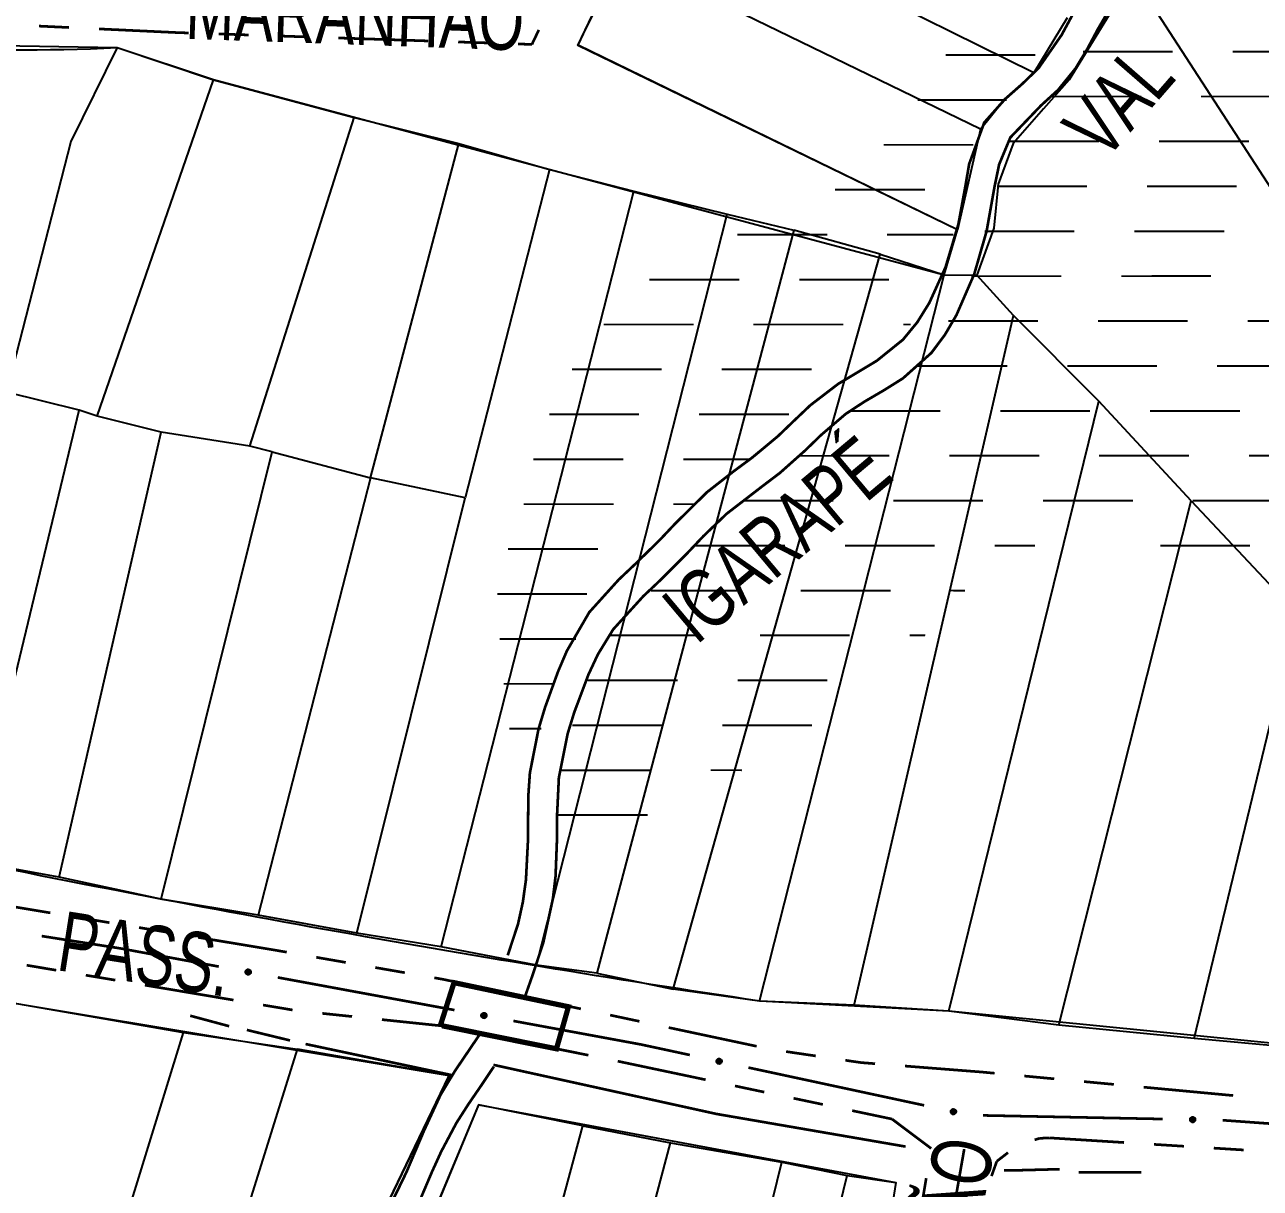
# Model space of a CAD drawing. Extents: x 203614 to 206284, y 4847494 to 4848495.
# Drawn here: x 203828.6 to 203911, y 4847838.7 to 4847916.4 of the extents above; entities that cross this region are included whole.
import ezdxf

# ---------------------------------------------------------------- set-up
doc = ezdxf.new("R2010")
doc.units = 0
doc.header["$LTSCALE"] = 1.5
doc.header["$MEASUREMENT"] = 0
doc.linetypes.add('PHANTOMX2', pattern=[5, 2.5, -0.5, 0.5, -0.5, 0.5, -0.5])
for name, color, linetype in [('CD-MALHA-LOTES', 40, 'CONTINUOUS'), ('HD-AREA-SUJ-INUND', 170, 'CONTINUOUS'), ('HD-CURSO-PERENE', 170, 'CONTINUOUS'), ('HD-TXT-PERENE', 170, 'CONTINUOUS'), ('HD-VALAS-DRENOS', 170, 'CONTINUOUS'), ('RU-QUADRAS', 210, 'CONTINUOUS'), ('SV-EIXO-RUA-N-PAV', 6, 'CONTINUOUS'), ('SV-PONTE-BUEIRO', 249, 'CONTINUOUS'), ('SV-RUA-NAO-PAV-S-GUIA-C-GUIA', 7, 'PHANTOMX2'), ('SV-TXT-RUA-N-PAV-S-GUIA-C-GUIA', 7, 'CONTINUOUS')]:
    doc.layers.add(name, color=color, linetype=linetype)
doc.styles.add('ARIAL', font='ARIAL.TTF')

# ---------------------------------------------------------------- blocks, each defined once
blk = doc.blocks.new('*X6')
at = {"layer": 'HD-AREA-SUJ-INUND', "const_width": 0.13}
for points in [[(203899.206088, 4847914.610945), (203905.206088, 4847914.611397)], [(203909.206088, 4847914.611699), (203915.206088, 4847914.612151)], [(203897.100891, 4847911.610891), (203903.100891, 4847911.611344)], [(203907.100891, 4847911.611645), (203913.100891, 4847911.612097)], [(203894.290099, 4847908.61083), (203900.290099, 4847908.611271)], [(203904.290099, 4847908.611565), (203910.290099, 4847908.612006)], [(203893.48096, 4847905.610789), (203899.48096, 4847905.611225)], [(203903.48096, 4847905.611515), (203909.48096, 4847905.611951)], [(203892.640849, 4847902.610748), (203898.640849, 4847902.61118)], [(203902.640849, 4847902.611469), (203908.640849, 4847902.611901)], [(203891.767153, 4847899.610706), (203897.767153, 4847899.611136)], [(203901.767153, 4847899.611423), (203907.767153, 4847899.611854)], [(203890.212156, 4847896.610657), (203896.212156, 4847896.611122)], [(203900.212156, 4847896.611432), (203906.212156, 4847896.611896)], [(203910.212156, 4847896.612206), (203916.212156, 4847896.612671)], [(203888.163339, 4847893.610604), (203894.163339, 4847893.61108)], [(203898.163339, 4847893.611397), (203904.163339, 4847893.611873)], [(203908.163339, 4847893.612191), (203914.163339, 4847893.612667)], [(203883.685169, 4847890.610526), (203889.685169, 4847890.610981)], [(203893.685169, 4847890.611285), (203899.685169, 4847890.61174)], [(203903.685169, 4847890.612044), (203909.685169, 4847890.612499)], [(203880.28828, 4847887.610459), (203886.28828, 4847887.610902)], [(203890.28828, 4847887.611197), (203896.28828, 4847887.61164)], [(203900.28828, 4847887.611935), (203906.28828, 4847887.612378)], [(203910.28828, 4847887.612673), (203916.28828, 4847887.613116)], [(203876.545455, 4847884.610389), (203882.545455, 4847884.610822)], [(203886.545455, 4847884.611111), (203892.545455, 4847884.611544)], [(203896.545455, 4847884.611833), (203902.545455, 4847884.612266)], [(203906.545455, 4847884.612554), (203912.545455, 4847884.612988)], [(203873.313426, 4847881.610323), (203879.313426, 4847881.61089)], [(203883.313426, 4847881.611267), (203889.313426, 4847881.611834)], [(203893.313426, 4847881.612211), (203895.313426, 4847881.6124)], [(203895.313426, 4847881.6124), (203896.010169, 4847881.61055)], [(203904.373137, 4847881.610634), (203910.373137, 4847881.611672)], [(203870.369734, 4847878.610261), (203876.369734, 4847878.61085)], [(203880.369734, 4847878.611243), (203886.369734, 4847878.611832)], [(203890.369734, 4847878.612224), (203891.338454, 4847878.610471)], [(203867.646019, 4847875.610201), (203873.646019, 4847875.610789)], [(203877.646019, 4847875.611181), (203883.646019, 4847875.611769)], [(203887.646019, 4847875.612161), (203888.646019, 4847875.612259)], [(203888.646019, 4847875.612259), (203888.676433, 4847875.610411)], [(203866.152722, 4847872.610153), (203872.152722, 4847872.610766)], [(203876.152722, 4847872.611174), (203882.152722, 4847872.611787)], [(203865.125533, 4847869.61011), (203871.125533, 4847869.610782)], [(203875.125533, 4847869.61123), (203881.125533, 4847869.611902)], [(203864.349376, 4847866.610069), (203870.349376, 4847866.610843)], [(203874.349376, 4847866.611359), (203876.349375, 4847866.611617)], [(203876.349375, 4847866.611617), (203876.436144, 4847866.61019)], [(203864.151819, 4847863.610034), (203870.151819, 4847863.610998)]]:
    blk.add_lwpolyline(points, dxfattribs=at)
blk = doc.blocks.new('*X7')
at = {"layer": 'HD-AREA-SUJ-INUND', "const_width": 0.13}
for points in [[(203890.039024, 4847914.380806), (203896.039024, 4847914.381841)], [(203888.181148, 4847911.380754), (203893.181148, 4847911.381672)], [(203893.181148, 4847911.381672), (203894.126663, 4847911.380813)], [(203885.902167, 4847908.380698), (203891.902167, 4847908.381768)], [(203882.653921, 4847905.380633), (203888.653921, 4847905.381542)], [(203876.137346, 4847902.380535), (203882.137346, 4847902.381244)], [(203886.137346, 4847902.381717), (203890.137346, 4847902.38219)], [(203890.137346, 4847902.38219), (203890.551109, 4847902.380679)], [(203870.267193, 4847899.380443), (203876.267193, 4847899.381055)], [(203880.267193, 4847899.381463), (203886.267193, 4847899.382075)], [(203867.213003, 4847896.380379), (203873.213003, 4847896.380975)], [(203877.213003, 4847896.381372), (203883.213003, 4847896.381968)], [(203887.213003, 4847896.382366), (203887.697427, 4847896.380584)], [(203865.088802, 4847893.380325), (203871.088802, 4847893.380939)], [(203875.088802, 4847893.381348), (203881.088802, 4847893.381962)], [(203863.576012, 4847890.380277), (203869.576012, 4847890.380933)], [(203873.576012, 4847890.38137), (203879.576012, 4847890.382026)], [(203862.526183, 4847887.380233), (203868.526183, 4847887.380943)], [(203872.526183, 4847887.381415), (203876.526183, 4847887.381888)], [(203876.526183, 4847887.381888), (203876.946795, 4847887.380378)], [(203861.870864, 4847884.380194), (203867.870864, 4847884.380989)], [(203871.870864, 4847884.381519), (203872.870864, 4847884.381652)], [(203872.870864, 4847884.381652), (203873.320943, 4847884.380308)], [(203860.832181, 4847881.380151), (203866.832181, 4847881.381022)], [(203860.105123, 4847878.38011), (203866.105122, 4847878.381103)], [(203860.25897, 4847875.380079), (203865.25897, 4847875.38107)], [(203865.25897, 4847875.38107), (203865.363683, 4847875.38013)], [(203860.54539, 4847872.380049), (203863.54539, 4847872.380785)], [(203863.54539, 4847872.380785), (203863.869756, 4847872.380082)], [(203860.918979, 4847869.380019), (203862.918979, 4847869.380631)], [(203862.918979, 4847869.380631), (203863.058168, 4847869.380041)]]:
    blk.add_lwpolyline(points, dxfattribs=at)

msp = doc.modelspace()

# ---------------------------------------------------------------- linework, layer by layer
at = {"layer": 'CD-MALHA-LOTES'}
for points in [[(203895.921167, 4847913.194165), (203870.342444, 4847925.870819)], [(203892.367295, 4847909.42145), (203890.830354, 4847902.701837), (203865.481217, 4847915.02079), (203868.386259, 4847921.094455)], [(203892.367295, 4847909.42145), (203868.386259, 4847921.094455)], [(203902.558391, 4847919.682825), (203898.294783, 4847912.722538), (203896.574819, 4847910.776571), (203894.558316, 4847908.476794), (203893.550685, 4847905.764296), (203893.255175, 4847902.815963), (203892.128489, 4847899.684077)], [(203923.502559, 4847887.387784), (203902.558391, 4847919.682825)], [(203898.162036, 4847916.85643), (203895.921167, 4847913.194165)], [(203826.932056, 4847915.015437), (203834.728986, 4847914.886253)], [(203834.728986, 4847914.886253), (203831.638833, 4847908.611711), (203827.350262, 4847891.871104)], [(203834.728986, 4847914.886253), (203841.154483, 4847912.720036)], [(203833.390412, 4847890.253501), (203841.154483, 4847912.720036)], [(203841.154483, 4847912.720036), (203850.563961, 4847910.213218)], [(203892.367295, 4847909.42145), (203893.845189, 4847911.248183), (203895.921167, 4847913.194165)], [(203843.594282, 4847888.263224), (203850.563961, 4847910.213218)], [(203850.563961, 4847910.213218), (203857.544363, 4847908.479456)], [(203851.64731, 4847886.136407), (203857.544363, 4847908.479456)], [(203857.544363, 4847908.479456), (203863.585188, 4847906.745653)], [(203863.585188, 4847906.745653), (203857.956427, 4847884.802785)], [(203863.585188, 4847906.745653), (203869.223229, 4847905.282908)], [(203856.364134, 4847854.807141), (203869.223229, 4847905.282908)], [(203869.223229, 4847905.282908), (203875.457828, 4847903.754065)], [(203862.716802, 4847853.577689), (203875.457828, 4847903.754065)], [(203875.457828, 4847903.754065), (203879.901513, 4847902.690957)], [(203879.901513, 4847902.690957), (203866.751841, 4847853.047169)], [(203885.667493, 4847901.077554), (203879.901513, 4847902.690957)], [(203871.861754, 4847851.989504), (203885.667493, 4847901.077554)], [(203885.667493, 4847901.077554), (203889.938917, 4847899.691224)], [(203877.626181, 4847851.179852), (203889.938917, 4847899.691224)], [(203889.938917, 4847899.691224), (203892.128489, 4847899.684077)], [(203894.562876, 4847896.978348), (203892.128489, 4847899.684077)], [(203883.942451, 4847850.922915), (203894.562876, 4847896.978348)], [(203900.268218, 4847891.268078), (203894.562876, 4847896.978348)], [(203832.196638, 4847890.667745), (203827.350262, 4847891.871104)], [(203890.250729, 4847850.519562), (203900.268218, 4847891.268078)], [(203906.434519, 4847884.599774), (203900.268218, 4847891.268078)], [(203824.946636, 4847860.524397), (203832.196638, 4847890.667745)], [(203833.390412, 4847890.253501), (203832.196638, 4847890.667745)], [(203837.663004, 4847889.192293), (203833.390412, 4847890.253501)], [(203830.852375, 4847859.462669), (203837.663004, 4847889.192293)], [(203843.594282, 4847888.263224), (203837.663004, 4847889.192293)], [(203837.675373, 4847857.999072), (203845.069584, 4847887.870186)], [(203845.069584, 4847887.870186), (203843.594282, 4847888.263224)], [(203845.069584, 4847887.870186), (203851.64731, 4847886.136407)], [(203851.64731, 4847886.136407), (203844.143388, 4847856.93796)], [(203857.956427, 4847884.802785), (203851.64731, 4847886.136407)], [(203850.721518, 4847855.71957), (203857.956427, 4847884.802785)], [(203897.607796, 4847849.569503), (203906.434519, 4847884.599774)], [(203906.434519, 4847884.599774), (203912.303422, 4847878.351748)], [(203906.627177, 4847848.685402), (203913.439608, 4847876.871635)], [(203830.852375, 4847859.462669), (203824.946636, 4847860.524397)], [(203837.675373, 4847857.999072), (203830.852375, 4847859.462669)], [(203844.143388, 4847856.93796), (203837.675373, 4847857.999072)], [(203850.721518, 4847855.71957), (203844.143388, 4847856.93796)], [(203856.364134, 4847854.807141), (203850.721518, 4847855.71957)], [(203862.716802, 4847853.577689), (203856.364134, 4847854.807141)], [(203866.751841, 4847853.047169), (203862.716802, 4847853.577689)], [(203866.751841, 4847853.047169), (203871.861754, 4847851.989504)], [(203877.626181, 4847851.179852), (203871.861754, 4847851.989504)], [(203828.011612, 4847851.034372), (203839.148447, 4847849.085286)], [(203883.942451, 4847850.922915), (203877.626181, 4847851.179852)], [(203890.250729, 4847850.519562), (203883.942451, 4847850.922915)], [(203897.607796, 4847849.569503), (203890.250729, 4847850.519562)], [(203906.627177, 4847848.685402), (203897.607796, 4847849.569503)], [(203826.17602, 4847807.034159), (203839.148447, 4847849.085286)], [(203839.148447, 4847849.085286), (203846.777936, 4847847.982971)], [(203912.923405, 4847848.105008), (203906.627177, 4847848.685402)], [(203833.480022, 4847805.408185), (203846.777936, 4847847.982971)], [(203843.327773, 4847803.519706), (203846.289249, 4847812.847504), (203849.510417, 4847824.911846), (203851.375029, 4847832.589147), (203852.307234, 4847836.680892), (203856.887701, 4847846.214343), (203846.777936, 4847847.982971)], [(203865.812824, 4847842.845102), (203858.863674, 4847844.260831), (203854.239907, 4847833.115981), (203852.33504, 4847825.550036)], [(203860.621884, 4847823.501187), (203865.812824, 4847842.845102)], [(203865.812824, 4847842.845102), (203871.681195, 4847841.725837)], [(203866.467438, 4847822.089801), (203871.681195, 4847841.725837)], [(203871.681195, 4847841.725837), (203879.096236, 4847840.423114)], [(203872.413114, 4847813.132819), (203879.096236, 4847840.423114)], [(203879.096236, 4847840.423114), (203883.47387, 4847839.548599)], [(203876.788281, 4847812.19017), (203883.47387, 4847839.548599)], [(203883.47387, 4847839.548599), (203886.711336, 4847839.077941), (203882.306209, 4847811.182417)]]:
    msp.add_lwpolyline(points, dxfattribs=at)
at = {"layer": 'HD-CURSO-PERENE', "const_width": 0.18, "flags": 128}
for points in [[(203861.95639, 4847851.481369), (203862.480327, 4847852.966824), (203863.18, 4847855.09), (203863.820848, 4847858.021809), (203863.998973, 4847859.51643), (203864.098802, 4847862.116094), (203864.100522, 4847863.62032), (203864.22, 4847866.11), (203864.804333, 4847869.040123), (203865.249487, 4847870.48273), (203866.184558, 4847872.973909), (203866.821418, 4847874.341447), (203867.85, 4847876.02), (203869.855108, 4847878.229516), (203870.954618, 4847879.265847), (203872.828598, 4847881.143393), (203873.860548, 4847882.234796), (203875.41, 4847883.73), (203877.782603, 4847885.560255), (203878.979911, 4847886.46882), (203880.654863, 4847887.959212), (203881.734574, 4847889.005968), (203883.36, 4847890.4), (203884.615089, 4847891.22412), (203885.918082, 4847891.986545), (203887.19048, 4847892.783622), (203889.092534, 4847894.487361), (203889.995594, 4847895.697705), (203890.76507, 4847897.013951), (203891.951288, 4847899.74662), (203892.778782, 4847902.618704), (203893.305548, 4847905.5798), (203893.615709, 4847907.07709), (203894.36, 4847908.87), (203896.416116, 4847911.015284), (203897.545378, 4847912.044683), (203898.711519, 4847913.480238), (203899.487078, 4847914.764275), (203900.197246, 4847916.095612), (203901.653028, 4847918.58586)], [(203898.507295, 4847917.056262), (203897.790453, 4847915.729911), (203896.25, 4847913.51), (203895.158472, 4847912.451846), (203894.0136, 4847911.441967), (203892.62, 4847909.87), (203891.613612, 4847907.10187), (203891.35201, 4847905.577832), (203890.892297, 4847903.078489), (203890.037131, 4847900.215143), (203888.951284, 4847897.823736), (203888.149164, 4847896.531826), (203887.195739, 4847895.370247), (203885.452306, 4847893.963418), (203884.162661, 4847893.185995), (203882.867379, 4847892.412257), (203881.013785, 4847890.991324), (203879.924619, 4847889.957558), (203878.840414, 4847888.91462), (203877.127662, 4847887.490912), (203875.919099, 4847886.597137), (203874.11, 4847885.18), (203871.983267, 4847883.077143), (203870.950597, 4847881.982146), (203869.309468, 4847880.372598), (203868.213047, 4847879.334812), (203866.25, 4847877.16), (203864.753578, 4847874.577667), (203864.159193, 4847873.183957), (203863.299032, 4847870.807526), (203862.863091, 4847869.363089), (203862.285859, 4847866.433211), (203862.179625, 4847864.892382), (203862.155726, 4847861.887792), (203862.022155, 4847859.284715), (203861.813709, 4847857.793173), (203861.491753, 4847856.328018), (203860.806728, 4847854.248007)], [(203858.96, 4847849), (203857.279509, 4847846.516832), (203856.330428, 4847844.944711), (203855.216258, 4847842.527822), (203854.045357, 4847839.766244), (203852.99845, 4847837.601601)], [(203854.862511, 4847837.695502), (203855.740034, 4847839.763658), (203856.361537, 4847841.130328), (203857.38, 4847843.05), (203858.190148, 4847844.31688), (203859.043262, 4847845.560132), (203859.877281, 4847846.811405)]]:
    msp.add_lwpolyline(points, dxfattribs=at)
at = {"layer": 'HD-VALAS-DRENOS', "const_width": 0.18, "flags": 128}
for points in [[(203842.21, 4847849.51), (203839.61, 4847850.21)], [(203846.27, 4847848.56), (203843.39, 4847849.26)], [(203857.09, 4847846.24), (203847.31, 4847848.32)], [(203887.37, 4847841.47), (203874.74, 4847843.65), (203859.85, 4847846.93)], [(203893.95, 4847839.88), (203894.63, 4847839.88), (203897.65, 4847839.96)], [(203898.93, 4847839.75), (203903.1, 4847839.76)]]:
    msp.add_lwpolyline(points, dxfattribs=at)
at = {"layer": 'RU-QUADRAS', "color": 6, "linetype": 'Continuous'}
for points in [[(203806.45, 4847916.85, 0.059978301), (203834.72, 4847914.88), (203841.17, 4847912.75), (203889.95, 4847899.69), (203890.83, 4847902.7), (203865.5, 4847915.03, 0.023301607), (203876.34, 4847940.06), (203879.19, 4847951.4), (203882.15, 4847965.98), (203889.8, 4847962.81), (203894.28, 4847970.39), (203869.89, 4847986.82), (203863.42, 4847998.95), (203871.89, 4847998.6), (203901.82, 4847976.45), (203902.92, 4847977.97), (203874.99, 4847999.5, 0.189332762), (203892.94, 4848008.06), (203900.86, 4848015.12), (203938.12, 4848055.76), (203952.8, 4848067.92), (203993.27, 4848002.85)], [(203991.11, 4847844.48), (203970.57, 4847844.48), (203962.14, 4847845.7), (203962.01, 4847843.53), (203930.86, 4847847.45), (203930.59, 4847846.51), (203890.25, 4847850.52), (203877.63, 4847851.19, -0.014412328), (203819.71, 4847861.59)]]:
    msp.add_lwpolyline(points, format="xyb", dxfattribs=at)
for points in [[(203775.77, 4847855.28, -0.015089466), (203821.19, 4847853.13), (203828.02, 4847851.02), (203856.89, 4847846.21), (203852.31, 4847836.68, -0.03053448), (203843.32, 4847803.53), (203834.29, 4847785.13), (203832.68, 4847780.79), (203819.78, 4847759.27), (203782.6, 4847758.09), (203779.27, 4847797.45, 0.014587095)], [(203822.91, 4847759.47, 0.045962731), (203834.43, 4847776.66), (203843.66, 4847797.65, 0.045622853), (203854.22, 4847833.11), (203858.88, 4847844.26), (203886.71, 4847839.08), (203882.3, 4847811.18), (203878.64, 4847795.45), (203872.01, 4847777.6), (203864.44, 4847759.94, -0.31222358), (203861.36, 4847759.08)]]:
    msp.add_lwpolyline(points, format="xyb", close=True, dxfattribs=at)
at = {"layer": 'SV-EIXO-RUA-N-PAV', "const_width": 0.18, "flags": 128}
for points in [[(203829.692022, 4847855.531285), (203834.631671, 4847854.756776)], [(203834.631671, 4847854.756776), (203834.93, 4847854.71)], [(203834.93, 4847854.71), (203841.516689, 4847853.493821)], [(203845.450199, 4847852.76753), (203857.250729, 4847850.588657)], [(203861.184239, 4847849.862366), (203869.051259, 4847848.409784)], [(203869.051259, 4847848.409784), (203869.7, 4847848.29)], [(203869.7, 4847848.29), (203872.965645, 4847847.587775)], [(203876.876254, 4847846.74686), (203888.608081, 4847844.224116)], [(203892.538367, 4847843.552117), (203904.535936, 4847843.310599)], [(203908.535126, 4847843.230093), (203908.54, 4847843.23)], [(203908.54, 4847843.23), (203920.504513, 4847842.373583)], [(203889.29, 4847829.89), (203891.284054, 4847841.305115)]]:
    msp.add_lwpolyline(points, dxfattribs=at)
at = {"layer": 'SV-EIXO-RUA-N-PAV', "flags": 128}
for points in [[(203843.362139, 4847853.265015), (203843.40203, 4847853.293312), (203843.442101, 4847853.309475), (203843.479402, 4847853.313336), (203843.513254, 4847853.308153), (203843.547288, 4847853.298951), (203843.579556, 4847853.282102), (203843.611226, 4847853.255469), (203843.639893, 4847853.215652), (203843.653752, 4847853.173515), (203843.659495, 4847853.137148), (203843.656123, 4847853.101538), (203843.646629, 4847853.068625), (203843.628019, 4847853.035686), (203843.600715, 4847853.003855), (203843.55998, 4847852.975998), (203843.520587, 4847852.960422), (203843.48441, 4847852.957634), (203843.448631, 4847852.961251), (203843.413997, 4847852.971062), (203843.382419, 4847852.987784), (203843.350419, 4847853.015332), (203843.323457, 4847853.055902), (203843.307473, 4847853.095015), (203843.304178, 4847853.131144), (203843.308532, 4847853.166287), (203843.317347, 4847853.200536), (203843.332933, 4847853.233677), (203843.362139, 4847853.265015)], [(203859.096179, 4847850.359851), (203859.13607, 4847850.388148), (203859.176141, 4847850.404311), (203859.213442, 4847850.408172), (203859.247294, 4847850.40299), (203859.281329, 4847850.393787), (203859.313596, 4847850.376938), (203859.345266, 4847850.350305), (203859.373933, 4847850.310488), (203859.387793, 4847850.268351), (203859.393535, 4847850.231984), (203859.390163, 4847850.196374), (203859.380669, 4847850.163461), (203859.362059, 4847850.130522), (203859.334755, 4847850.098691), (203859.29402, 4847850.070834), (203859.254627, 4847850.055258), (203859.21845, 4847850.05247), (203859.182672, 4847850.056087), (203859.148038, 4847850.065899), (203859.116459, 4847850.08262), (203859.084459, 4847850.110169), (203859.057497, 4847850.150738), (203859.041513, 4847850.189851), (203859.038218, 4847850.22598), (203859.042572, 4847850.261123), (203859.051387, 4847850.295372), (203859.066974, 4847850.328513), (203859.096179, 4847850.359851)], [(203874.803622, 4847847.305144), (203874.844323, 4847847.332263), (203874.884849, 4847847.347248), (203874.922247, 4847847.350018), (203874.955933, 4847847.343848), (203874.989684, 4847847.333655), (203875.021445, 4847847.315871), (203875.052324, 4847847.288323), (203875.079815, 4847847.247686), (203875.092437, 4847847.205162), (203875.097115, 4847847.168643), (203875.092704, 4847847.133147), (203875.082252, 4847847.100525), (203875.062688, 4847847.068144), (203875.034465, 4847847.037124), (203874.992934, 4847847.01047), (203874.953102, 4847846.996051), (203874.916859, 4847846.994322), (203874.881202, 4847846.998982), (203874.846869, 4847847.009802), (203874.815793, 4847847.027439), (203874.784611, 4847847.05591), (203874.758846, 4847847.097251), (203874.744012, 4847847.136814), (203874.741774, 4847847.173023), (203874.747153, 4847847.208025), (203874.756965, 4847847.242001), (203874.773513, 4847847.274672), (203874.803622, 4847847.305144)], [(203890.446058, 4847843.941485), (203890.486759, 4847843.968605), (203890.527285, 4847843.98359), (203890.564683, 4847843.98636), (203890.598369, 4847843.98019), (203890.63212, 4847843.969997), (203890.663881, 4847843.952212), (203890.69476, 4847843.924665), (203890.722251, 4847843.884027), (203890.734873, 4847843.841503), (203890.73955, 4847843.804984), (203890.73514, 4847843.769488), (203890.724688, 4847843.736866), (203890.705123, 4847843.704486), (203890.676901, 4847843.673466), (203890.63537, 4847843.646811), (203890.595538, 4847843.632392), (203890.559295, 4847843.630663), (203890.523638, 4847843.635324), (203890.489305, 4847843.646143), (203890.458228, 4847843.66378), (203890.427047, 4847843.692252), (203890.401282, 4847843.733592), (203890.386448, 4847843.773155), (203890.38421, 4847843.809365), (203890.389589, 4847843.844366), (203890.399401, 4847843.878343), (203890.415949, 4847843.911014), (203890.446058, 4847843.941485)], [(203906.394095, 4847843.383296), (203906.428884, 4847843.417673), (203906.465813, 4847843.440104), (203906.501999, 4847843.449948), (203906.536243, 4847843.450309), (203906.571318, 4847843.446732), (203906.605885, 4847843.435324), (203906.641447, 4847843.414164), (203906.676176, 4847843.379508), (203906.696669, 4847843.340168), (203906.708217, 4847843.305208), (203906.71065, 4847843.269522), (203906.706604, 4847843.235506), (203906.693567, 4847843.199992), (203906.671771, 4847843.164163), (203906.636078, 4847843.130085), (203906.599723, 4847843.108342), (203906.564473, 4847843.09974), (203906.528581, 4847843.097521), (203906.492816, 4847843.101602), (203906.458948, 4847843.112996), (203906.422914, 4847843.135006), (203906.389745, 4847843.170681), (203906.367646, 4847843.206693), (203906.358551, 4847843.241813), (203906.357163, 4847843.277198), (203906.360322, 4847843.312421), (203906.370343, 4847843.347647), (203906.394095, 4847843.383296)]]:
    msp.add_lwpolyline(points, close=True, dxfattribs=at)
for points in [[(203843.329766, 4847853.216108), (203843.642395, 4847853.195849)], [(203843.332933, 4847853.233677), (203843.639893, 4847853.215652)], [(203843.348036, 4847853.247425), (203843.621752, 4847853.23435)], [(203843.362139, 4847853.265015), (203843.611226, 4847853.255469)], [(203843.384494, 4847853.279545), (203843.588042, 4847853.269714)], [(203843.40203, 4847853.293312), (203843.579556, 4847853.282102)], [(203843.424833, 4847853.302624), (203843.554538, 4847853.291164)], [(203843.442101, 4847853.309475), (203843.547288, 4847853.298951)], [(203843.304178, 4847853.131144), (203843.656123, 4847853.101538)], [(203843.307473, 4847853.095015), (203843.646629, 4847853.068625)], [(203843.308532, 4847853.166287), (203843.659495, 4847853.137148)], [(203843.308831, 4847853.147819), (203843.655605, 4847853.117092)], [(203843.309099, 4847853.111693), (203843.648317, 4847853.085136)], [(203843.316863, 4847853.183801), (203843.652055, 4847853.157988)], [(203843.317347, 4847853.200536), (203843.653752, 4847853.173515)], [(203843.317417, 4847853.074079), (203843.632482, 4847853.051982)], [(203843.323457, 4847853.055902), (203843.628019, 4847853.035686)], [(203843.340991, 4847853.036425), (203843.61128, 4847853.01982)], [(203843.350419, 4847853.015332), (203843.600715, 4847853.003855)], [(203843.372266, 4847853.002898), (203843.572634, 4847852.990878)], [(203843.382419, 4847852.987784), (203843.55998, 4847852.975998)], [(203843.402591, 4847852.97926), (203843.533885, 4847852.968894)], [(203843.413997, 4847852.971062), (203843.520587, 4847852.960422)], [(203859.038218, 4847850.22598), (203859.390163, 4847850.196374)], [(203859.041513, 4847850.189851), (203859.380669, 4847850.163461)], [(203859.042572, 4847850.261123), (203859.393535, 4847850.231984)], [(203859.042872, 4847850.242655), (203859.389645, 4847850.211929)], [(203859.043139, 4847850.206529), (203859.382357, 4847850.179972)], [(203859.050903, 4847850.278637), (203859.386096, 4847850.252824)], [(203859.051387, 4847850.295372), (203859.387793, 4847850.268351)], [(203859.051458, 4847850.168916), (203859.366523, 4847850.146819)], [(203859.057497, 4847850.150738), (203859.362059, 4847850.130522)], [(203859.063806, 4847850.310945), (203859.376435, 4847850.290685)], [(203859.066974, 4847850.328513), (203859.373933, 4847850.310488)], [(203859.075032, 4847850.131261), (203859.345321, 4847850.114656)], [(203859.082077, 4847850.342261), (203859.355793, 4847850.329186)], [(203859.084459, 4847850.110169), (203859.334755, 4847850.098691)], [(203859.096179, 4847850.359851), (203859.345266, 4847850.350305)], [(203859.106306, 4847850.097734), (203859.306675, 4847850.085715)], [(203859.116459, 4847850.08262), (203859.29402, 4847850.070834)], [(203859.118534, 4847850.374382), (203859.322082, 4847850.36455)], [(203859.13607, 4847850.388148), (203859.313596, 4847850.376938)], [(203859.136631, 4847850.074096), (203859.267926, 4847850.06373)], [(203859.148038, 4847850.065899), (203859.254627, 4847850.055258)], [(203859.158873, 4847850.39746), (203859.288578, 4847850.386)], [(203859.176141, 4847850.404311), (203859.281329, 4847850.393787)], [(203874.741774, 4847847.173023), (203875.092704, 4847847.133147)], [(203874.744012, 4847847.136814), (203875.082252, 4847847.100525)], [(203874.746125, 4847847.153437), (203875.084422, 4847847.11698)], [(203874.746913, 4847847.189556), (203875.092641, 4847847.14871)], [(203874.747153, 4847847.208025), (203875.097115, 4847847.168643)], [(203874.75334, 4847847.115597), (203875.067625, 4847847.084303)], [(203874.755992, 4847847.225288), (203875.090287, 4847847.189691)], [(203874.756965, 4847847.242001), (203875.092437, 4847847.205162)], [(203874.758846, 4847847.097251), (203875.062688, 4847847.068144)], [(203874.769834, 4847847.257204), (203875.081738, 4847847.227818)], [(203874.773513, 4847847.274672), (203875.079815, 4847847.247686)], [(203874.775804, 4847847.077269), (203875.045493, 4847847.052774)], [(203874.784611, 4847847.05591), (203875.034465, 4847847.037124)], [(203874.789012, 4847847.287973), (203875.062228, 4847847.266906)], [(203874.803622, 4847847.305144), (203875.052324, 4847847.288323)], [(203874.806086, 4847847.042843), (203875.006018, 4847847.024974)], [(203874.815793, 4847847.027439), (203874.992934, 4847847.01047)], [(203874.826392, 4847847.319015), (203875.029566, 4847847.30324)], [(203874.835707, 4847847.018329), (203874.966643, 4847847.004131)], [(203874.844323, 4847847.332263), (203875.021445, 4847847.315871)], [(203874.846869, 4847847.009802), (203874.953102, 4847846.996051)], [(203874.867388, 4847847.340905), (203874.996702, 4847847.32566)], [(203874.884849, 4847847.347248), (203874.989684, 4847847.333655)], [(203890.38421, 4847843.809365), (203890.73514, 4847843.769488)], [(203890.386448, 4847843.773155), (203890.724688, 4847843.736866)], [(203890.38856, 4847843.789778), (203890.726858, 4847843.753321)], [(203890.389349, 4847843.825897), (203890.735077, 4847843.785051)], [(203890.389589, 4847843.844366), (203890.73955, 4847843.804984)], [(203890.395776, 4847843.751938), (203890.710061, 4847843.720645)], [(203890.398428, 4847843.861629), (203890.732723, 4847843.826033)], [(203890.399401, 4847843.878343), (203890.734873, 4847843.841503)], [(203890.401282, 4847843.733592), (203890.705123, 4847843.704486)], [(203890.41227, 4847843.893546), (203890.724173, 4847843.86416)], [(203890.415949, 4847843.911014), (203890.722251, 4847843.884027)], [(203890.41824, 4847843.71361), (203890.687929, 4847843.689115)], [(203890.427047, 4847843.692252), (203890.676901, 4847843.673466)], [(203890.431447, 4847843.924315), (203890.704664, 4847843.903248)], [(203890.446058, 4847843.941485), (203890.69476, 4847843.924665)], [(203890.448522, 4847843.679185), (203890.648453, 4847843.661315)], [(203890.458228, 4847843.66378), (203890.63537, 4847843.646811)], [(203890.468828, 4847843.955356), (203890.672002, 4847843.939581)], [(203890.478143, 4847843.654671), (203890.609079, 4847843.640472)], [(203890.486759, 4847843.968605), (203890.663881, 4847843.952212)], [(203890.489305, 4847843.646143), (203890.595538, 4847843.632392)], [(203890.509824, 4847843.977247), (203890.639138, 4847843.962001)], [(203890.527285, 4847843.98359), (203890.63212, 4847843.969997)], [(203906.360322, 4847843.312421), (203906.696669, 4847843.340168)], [(203906.362551, 4847843.295829), (203906.697505, 4847843.324571)], [(203906.370059, 4847843.329798), (203906.681848, 4847843.360371)], [(203906.370343, 4847843.347647), (203906.676176, 4847843.379508)], [(203906.383024, 4847843.363657), (203906.65525, 4847843.395026)], [(203906.394095, 4847843.383296), (203906.641447, 4847843.414164)], [(203906.413806, 4847843.401251), (203906.616264, 4847843.424472)], [(203906.428884, 4847843.417673), (203906.605885, 4847843.435324)], [(203906.449881, 4847843.430551), (203906.579731, 4847843.44022)], [(203906.465813, 4847843.440104), (203906.571318, 4847843.446732)], [(203906.357163, 4847843.277198), (203906.708217, 4847843.305208)], [(203906.358551, 4847843.241813), (203906.71065, 4847843.269522)], [(203906.360445, 4847843.259022), (203906.707623, 4847843.284788)], [(203906.366552, 4847843.223414), (203906.7056, 4847843.252074)], [(203906.367646, 4847843.206693), (203906.706604, 4847843.235506)], [(203906.380845, 4847843.187641), (203906.695336, 4847843.216795)], [(203906.389745, 4847843.170681), (203906.693567, 4847843.199992)], [(203906.410199, 4847843.154295), (203906.679615, 4847843.181627)], [(203906.422914, 4847843.135006), (203906.671771, 4847843.164163)], [(203906.446485, 4847843.126269), (203906.646159, 4847843.146816)], [(203906.458948, 4847843.112996), (203906.636078, 4847843.130085)], [(203906.480234, 4847843.107847), (203906.611476, 4847843.118853)], [(203906.492816, 4847843.101602), (203906.599723, 4847843.108342)]]:
    msp.add_lwpolyline(points, dxfattribs=at)
at = {"layer": 'SV-PONTE-BUEIRO', "const_width": 0.35, "flags": 128}
msp.add_lwpolyline([(203856.42, 4847849.54), (203864.06, 4847848), (203864.86, 4847850.81), (203857.22, 4847852.42), (203856.28, 4847849.47)], dxfattribs=at)
at = {"layer": 'SV-RUA-NAO-PAV-S-GUIA-C-GUIA', "const_width": 0.18, "flags": 128}
for points in [[(203831.515464, 4847916.219309), (203829.517672, 4847916.313268)], [(203838.73, 4847915.88), (203833.513256, 4847916.12535)], [(203839.507057, 4847915.85409), (203838.73, 4847915.88)], [(203862.883114, 4847916.059376), (203862.452038, 4847915.157061)], [(203843.504835, 4847915.720774), (203841.505946, 4847915.787432)], [(203847.502613, 4847915.587458), (203845.503724, 4847915.654116)], [(203855.498168, 4847915.320826), (203849.501502, 4847915.5208)], [(203859.495946, 4847915.18751), (203857.497057, 4847915.254168)], [(203862.42, 4847915.09), (203861.494835, 4847915.120852)], [(203862.452038, 4847915.157061), (203862.42, 4847915.09)], [(203824.350331, 4847858.065251), (203830.269292, 4847857.082452)], [(203832.24228, 4847856.754852), (203834.215267, 4847856.427253)], [(203836.188254, 4847856.099653), (203838.161241, 4847855.772053)], [(203840.134228, 4847855.444453), (203845.066696, 4847854.625454)], [(203845.066696, 4847854.625454), (203845.22, 4847854.6)], [(203845.22, 4847854.6), (203846.052129, 4847854.45541)], [(203848.022604, 4847854.113023), (203849.993079, 4847853.770635)], [(203828.690332, 4847853.581429), (203830.66259, 4847853.249465)], [(203851.963553, 4847853.428247), (203853.934028, 4847853.08586)], [(203832.634847, 4847852.917501), (203834.607105, 4847852.585536)], [(203855.904503, 4847852.743472), (203856.5, 4847852.64)], [(203856.5, 4847852.64), (203861.77548, 4847851.507923)], [(203836.579362, 4847852.253572), (203842.496135, 4847851.25768)], [(203844.468393, 4847850.925716), (203846.44065, 4847850.593751)], [(203863.730962, 4847851.088291), (203865.686443, 4847850.66866)], [(203848.427108, 4847850.366056), (203850.41631, 4847850.158505)], [(203852.405511, 4847849.950953), (203856.383914, 4847849.535851)], [(203867.642568, 4847850.252035), (203869.598739, 4847849.83563)], [(203856.383914, 4847849.535851), (203856.44, 4847849.53)], [(203856.44, 4847849.53), (203858.345664, 4847849.14782)], [(203871.554911, 4847849.419224), (203877.423425, 4847848.170009)], [(203860.306618, 4847848.754552), (203862.267572, 4847848.361283)], [(203864.228526, 4847847.968015), (203866.18948, 4847847.574747)], [(203879.390758, 4847847.815674), (203881.369449, 4847847.524496)], [(203868.148806, 4847847.173566), (203874.019549, 4847845.93487)], [(203883.348139, 4847847.233317), (203884.337484, 4847847.087727)], [(203884.337484, 4847847.087727), (203884.39, 4847847.08)], [(203884.39, 4847847.08), (203885.334032, 4847847.006119)], [(203887.327935, 4847846.850074), (203892.312693, 4847846.459962)], [(203892.312693, 4847846.459962), (203892.44, 4847846.45)], [(203892.44, 4847846.45), (203893.308515, 4847846.368785)], [(203895.299828, 4847846.182576), (203897.29114, 4847845.996367)], [(203899.282453, 4847845.810159), (203901.273766, 4847845.62395)], [(203875.976464, 4847845.521971), (203877.933378, 4847845.109072)], [(203903.265078, 4847845.437741), (203909.239017, 4847844.879115)], [(203879.890293, 4847844.696173), (203881.847208, 4847844.283275)], [(203883.804122, 4847843.870376), (203885.761037, 4847843.457477)], [(203885.761037, 4847843.457477), (203886.46, 4847843.31)], [(203886.46, 4847843.31), (203888.286843, 4847841.936381)], [(203888.286843, 4847841.936381), (203889.08, 4847841.34)], [(203895.98363, 4847841.919633), (203896.32249, 4847842.022978)], [(203896.32249, 4847842.022978), (203896.967708, 4847842.048714)], [(203896.967708, 4847842.048714), (203897, 4847842.05)], [(203897, 4847842.05), (203901.958055, 4847841.740881)], [(203903.95418, 4847841.616428), (203905.950304, 4847841.491976)], [(203889.08, 4847841.34), (203889.078732, 4847841.332461)], [(203893.457621, 4847840.486937), (203894.209079, 4847841.068502)], [(203907.946428, 4847841.367524), (203909.942552, 4847841.243072)], [(203893.105769, 4847839.497872), (203893.440934, 4847840.440031)], [(203893.440934, 4847840.440031), (203893.457621, 4847840.486937)], [(203888.746969, 4847839.360169), (203888.415206, 4847837.387878)]]:
    msp.add_lwpolyline(points, dxfattribs=at)

# ---------------------------------------------------------------- block references
at = {"layer": 'HD-AREA-SUJ-INUND'}
for name in ['*X6', '*X7']:
    msp.add_blockref(name, (0, 0), dxfattribs=at)

# ---------------------------------------------------------------- texts
at = {"layer": 'HD-TXT-PERENE', "style": 'ARIAL', "width": 0.7}
for s, rotation, p in [('VAL        -', 49, (203900.66, 4847907.22)), ('IGARAPÉ', 40, (203873.39, 4847874.92))]:
    msp.add_text(s, height=4, rotation=rotation, dxfattribs=at).set_placement(p)
at = {"layer": 'SV-TXT-RUA-N-PAV-S-GUIA-C-GUIA', "style": 'ARIAL', "width": 0.7}
for s, rotation, p in [('MARANHÃO', 358, (203839.25, 4847915.47)), ('PASS.', 351, (203830.6, 4847853.27)), ('CONCEIÇÃO', 79, (203888.83, 4847818.32))]:
    msp.add_text(s, height=4, rotation=rotation, dxfattribs=at).set_placement(p)

doc.saveas('drawing.dxf')
